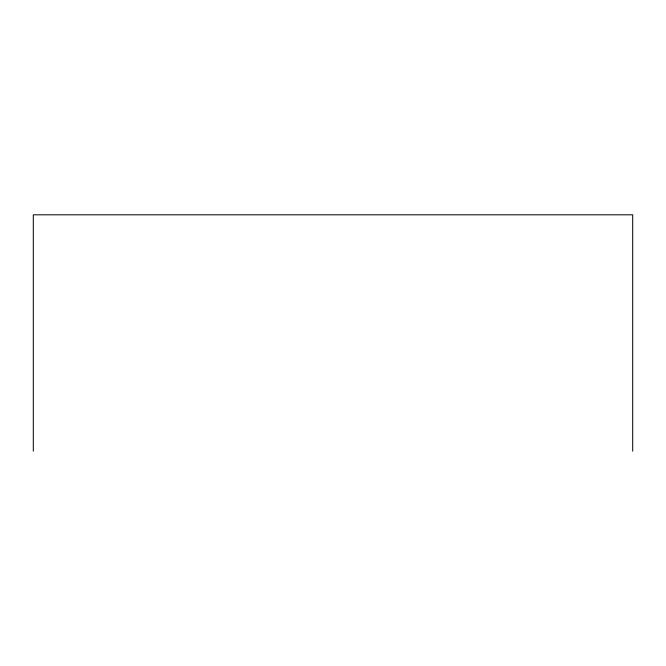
<?xml version="1.0" encoding="UTF-8"?>
<svg xmlns="http://www.w3.org/2000/svg" width="666" height="666" viewBox="0 0 666 666"><rect width="100%" height="100%" fill="white"/><g stroke="black" fill="none" stroke-linecap="round" stroke-linejoin="round"><path stroke-width="1" d="M632.7 451.19L632.7 214.81L33.3 214.81L33.3 451.19"/></g></svg>
